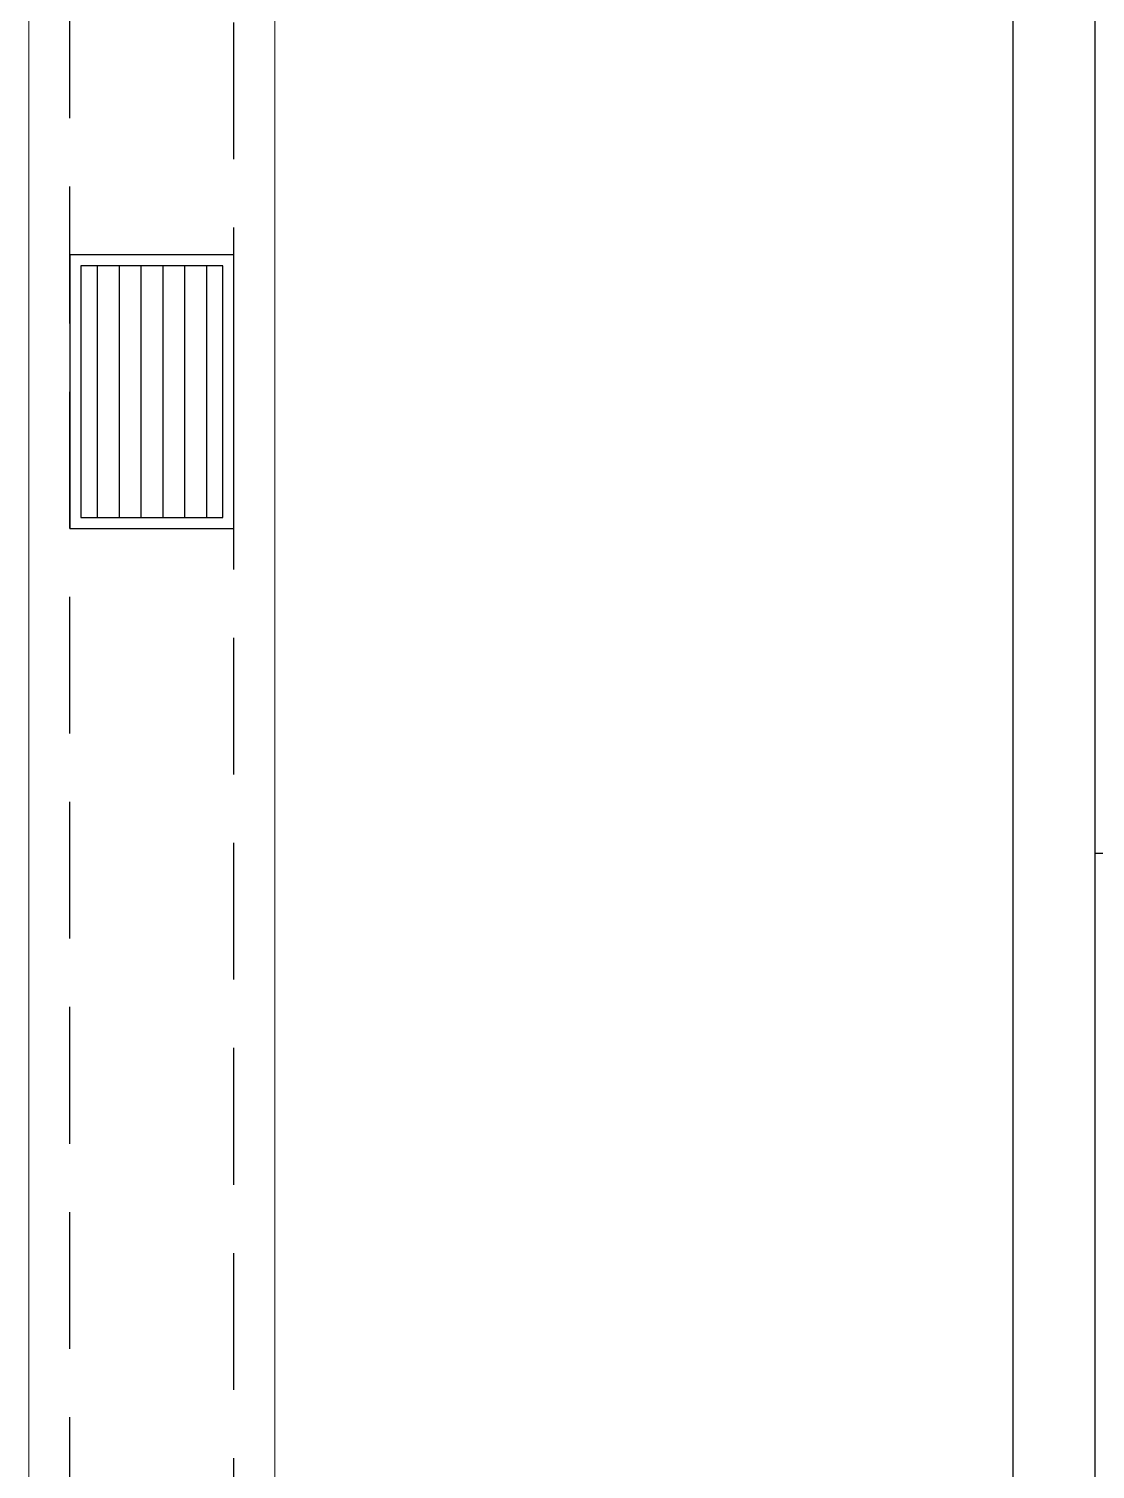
# Model space of a CAD drawing. Header units: inches. Extents: x -86493719 to 430035, y 21644 to 1519532.
# Drawn here: x 38334 to 40284, y 50733 to 53367 of the extents above; entities that cross this region are included whole.
import ezdxf

# ---------------------------------------------------------------- set-up
doc = ezdxf.new("R2010")
doc.units = ezdxf.units.IN
doc.header["$MEASUREMENT"] = 0
doc.linetypes.add('DASHED2', pattern=[0.375, 0.25, -0.125])
for name, color, linetype in [('drain', 8, 'Continuous'), ('Edges', 7, 'Continuous'), ('MSGRATING', 8, 'Continuous')]:
    doc.layers.add(name, color=color, linetype=linetype)
doc.layers.add('LW', color=8, linetype='Continuous', lineweight=20)
doc.layers.add('wall', color=8, linetype='Continuous', lineweight=30)

# ---------------------------------------------------------------- blocks, each defined once
blk = doc.blocks.new('air con')
at = {"layer": 'Edges'}
for q in [(152.4, 41.9), (71.4, 41.09)]:
    blk.add_line((71.4, 41.9), q, dxfattribs=at)
blk = doc.blocks.new('2.5 HP AIR CONDITION')
at = {"xscale": 23.30139659447115, "yscale": 23.30139659447115, "zscale": 23.30139659447115}
blk.add_blockref('air con', (-3250.7, -347.1), dxfattribs=at)

msp = doc.modelspace()

# ---------------------------------------------------------------- linework, layer by layer
at = {"layer": 'drain', "linetype": 'DASHED2', "ltscale": 1000}
for points in [[(48284.3, 84028.6), (59359.3, 84028.6), (59359.3, 81528.6), (63359.3, 81528.6), (63359.3, 66078.6), (61359.3, 66078.6), (61359.3, 63103.6), (64859.3, 63103.6), (64859.3, 54578.6), (63359.3, 54578.6), (63359.3, 47578.6), (38409.3, 47578.6), (38409.3, 58028.6)], [(48284.3, 83728.6), (59059.3, 83728.6), (59059.3, 81228.6), (63059.3, 81228.6), (63059.3, 66378.6), (61059.3, 66378.6), (61059.3, 62803.6), (64559.3, 62803.6), (64559.3, 54878.6), (63059.3, 54878.6), (63059.3, 47878.6), (38709.3, 47878.6), (38709.3, 57728.6)]]:
    msp.add_lwpolyline(points, dxfattribs=at)
at = {"layer": 'LW'}
msp.add_line((38784.3, 47953.6), (38784.3, 57653.6), dxfattribs=at)
msp.add_lwpolyline([(51734.3, 47503.6), (38334.3, 47503.6), (38334.3, 58103.6)], dxfattribs=at)
at = {"layer": 'MSGRATING'}
for p, q in [((38459.3, 52933.6), (38459.3, 52473.6)), ((38499.3, 52933.6), (38499.3, 52473.6)), ((38539.3, 52933.6), (38539.3, 52473.6)), ((38579.3, 52933.6), (38579.3, 52473.6)), ((38619.3, 52933.6), (38619.3, 52473.6)), ((38659.3, 52933.6), (38659.3, 52473.6))]:
    msp.add_line(p, q, dxfattribs=at)
for points in [[(38709.3, 52953.6), (38409.3, 52953.6), (38409.3, 52453.6), (38709.3, 52453.6)], [(38689.3, 52933.6), (38429.3, 52933.6), (38429.3, 52473.6), (38689.3, 52473.6)]]:
    msp.add_lwpolyline(points, close=True, dxfattribs=at)
at = {"layer": 'wall'}
for p, q in [((40284.3, 49503.6), (40284.3, 56103.6)), ((40134.3, 49753.6), (40134.3, 55853.6))]:
    msp.add_line(p, q, dxfattribs=at)

# ---------------------------------------------------------------- block references
at = {"rotation": 89.99999999999999}
msp.add_blockref('2.5 HP AIR CONDITION', (40913.5, 53446.8), dxfattribs=at)

doc.saveas('drawing.dxf')
